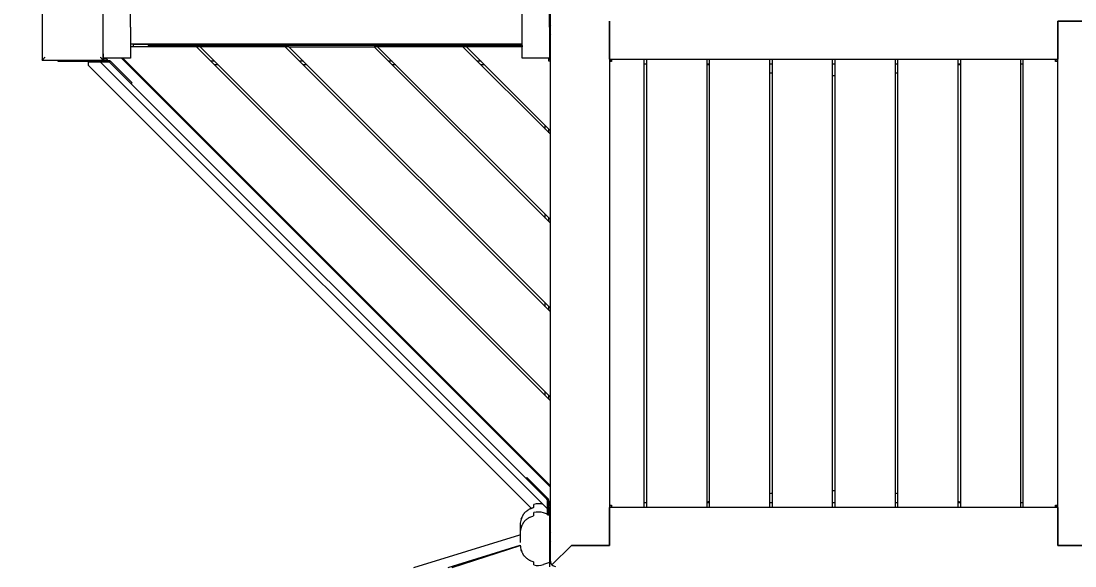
# Model space of a CAD drawing. Extents: x -13189 to 8473, y -8565 to 17872.
# Drawn here: x -881 to 781, y 754 to 1614 of the extents above; entities that cross this region are included whole.
import ezdxf

# ---------------------------------------------------------------- set-up
doc = ezdxf.new("R2010")
doc.units = 0
doc.header["$LTSCALE"] = 5
doc.header["$PDMODE"] = 33
doc.header["$PDSIZE"] = 20
for name, color, linetype in [('PRODUCT', 3, 'CONTINUOUS'), ('REFERENCE', 9, 'CONTINUOUS'), ('REVIEW_REQUIRED', 30, 'CONTINUOUS')]:
    doc.layers.add(name, color=color, linetype=linetype)
doc.styles.add('LG1', font='arial.ttf', dxfattribs={"height": 185})
doc.dimstyles.new('LG_DIM', dxfattribs={"dimtxt": 185, "dimasz": 120, "dimexe": 50, "dimexo": 1, "dimgap": 50, "dimtad": 1, "dimdec": 0, "dimrnd": 10, "dimtxsty": 'LG1', "dimcen": 2.5, "dimclrt": 4, "dimadec": 4, "dimazin": 3, "dimtfac": 1, "dimtdec": 1, "dimtmove": 0, "dimatfit": 3, "dimarcsym": 0})

# ---------------------------------------------------------------- blocks, each defined once
blk = doc.blocks.new('*D5')
at = {"layer": 'REFERENCE', "color": 0, "transparency": 16777216}
for p in [(3900, 7859.7), (-2500, -5459.7), (7695.8, -5459.7)]:
    blk.add_point(p, dxfattribs=at)
at = {"layer": 'REVIEW_REQUIRED', "color": 0, "lineweight": -2, "transparency": 16777216}
for p, q in [((3901, 7859.7), (7745.8, 7859.7)), ((7695.8, 7739.7), (7695.8, 3779.3)), ((7695.8, -5339.7), (7695.8, 3130.7)), ((-2499, -5459.7), (7745.8, -5459.7))]:
    blk.add_line(p, q, dxfattribs=at)
at = {"layer": 'REVIEW_REQUIRED', "color": 0, "transparency": 16777216}
for points in [[(7675.8, 7739.7), (7715.8, 7739.7), (7695.8, 7859.7)], [(7675.8, -5339.7), (7715.8, -5339.7), (7695.8, -5459.7)]]:
    blk.add_solid(points, dxfattribs=at)
at = {"layer": 'REVIEW_REQUIRED', "color": 4, "transparency": 16777216, "insert": (7695.8, 3455), "char_height": 185, "attachment_point": 5, "style": 'LG1'}
blk.add_mtext('\\A1;13320 mm\\P [43\'-8 13/16"]', dxfattribs=at)
blk = doc.blocks.new('*D6')
at = {"layer": 'REFERENCE', "color": 0, "transparency": 16777216}
for p in [(3300, 5864.7), (-6041.1, -3464.7), (-3100, -3464.7)]:
    blk.add_point(p, dxfattribs=at)
at = {"layer": 'REVIEW_REQUIRED', "color": 0, "lineweight": -2, "transparency": 16777216}
for p, q in [((3299, 5864.7), (-6091.1, 5864.7)), ((-6041.1, 5744.7), (-6041.1, 2570)), ((-6041.1, -3344.7), (-6041.1, 1921.4)), ((-3101, -3464.7), (-6091.1, -3464.7))]:
    blk.add_line(p, q, dxfattribs=at)
at = {"layer": 'REVIEW_REQUIRED', "color": 0, "transparency": 16777216}
for points in [[(-6061.1, 5744.7), (-6021.1, 5744.7), (-6041.1, 5864.7)], [(-6061.1, -3344.7), (-6021.1, -3344.7), (-6041.1, -3464.7)]]:
    blk.add_solid(points, dxfattribs=at)
at = {"layer": 'REVIEW_REQUIRED', "color": 4, "transparency": 16777216, "insert": (-6041.1, 2245.7), "char_height": 185, "attachment_point": 5, "style": 'LG1'}
blk.add_mtext('\\A1;9330 mm\\P [30\'-7 9/16"]', dxfattribs=at)
blk = doc.blocks.new('*D7')
at = {"layer": 'REFERENCE', "color": 0, "transparency": 16777216}
for p in [(5382, 8873.4), (-4227.5, -147.5), (5382, -565)]:
    blk.add_point(p, dxfattribs=at)
at = {"layer": 'REVIEW_REQUIRED', "color": 0, "lineweight": -2, "transparency": 16777216}
for p, q in [((-4227.5, -146.5), (-4227.5, 8923.4)), ((5382, -564), (5382, 8923.4)), ((-4107.5, 8873.4), (118.7, 8873.4)), ((5262, 8873.4), (1506.8, 8873.4))]:
    blk.add_line(p, q, dxfattribs=at)
at = {"layer": 'REVIEW_REQUIRED', "color": 0, "transparency": 16777216}
for points in [[(-4107.5, 8893.4), (-4107.5, 8853.4), (-4227.5, 8873.4)], [(5262, 8893.4), (5262, 8853.4), (5382, 8873.4)]]:
    blk.add_solid(points, dxfattribs=at)
at = {"layer": 'REVIEW_REQUIRED', "color": 4, "transparency": 16777216, "insert": (812.7, 8873.4), "char_height": 185, "attachment_point": 5, "style": 'LG1'}
blk.add_mtext('\\A1;9610 mm\\P [31\'-6 5/8"]', dxfattribs=at)
blk = doc.blocks.new('Variteemalayerit')
at = {"layer": 'REVIEW_REQUIRED', "invisible_edges": 15}
blk.add_3dface([(-10000, -10000, -5), (10000, -10000, -5), (10000, 10000, -5), (-10000, 10000, -5)], dxfattribs=at)

msp = doc.modelspace()

# ---------------------------------------------------------------- linework, layer by layer
at = {"layer": 'PRODUCT', "linetype": 'Continuous', "lineweight": 0}
for p, q in [((-752, 1604.1), (-752, 1817.1)), ((-709, 1604.1), (-709, 1817.1)), ((-91, 1604.1), (-91, 1817.1)), ((-48, 1604.1), (-48, 1817.1)), ((-848, 1648), (-848, 1552)), ((-752, 1552), (-752, 1648)), ((-47.5, 1611), (-47.5, 1647.5)), ((-46.5, 761.5), (-46.5, 1638.5)), ((46.5, 1553.5), (46.5, 1613.5)), ((46.5, 1613.5), (46.5, 786.5)), ((753.5, 1613.5), (813.5, 1613.5)), ((753.5, 786.5), (753.5, 1613.5)), ((813.5, 1613.5), (753.5, 1613.5)), ((753.5, 1613.5), (753.5, 1553.5)), ((-752, 1561.6), (-752, 1604.1)), ((-709, 1604.1), (-709, 1555)), ((-91, 1555), (-91, 1604.1)), ((-48, 1604.1), (-48, 1555)), ((-47.5, 1552.5), (-47.5, 1589)), ((-752, 1573.8), (-752, 1573.8)), ((-709, 1577.5), (-91, 1577.5)), ((-604.7, 1573.1), (-709, 1573.1)), ((-704.1, 1573.1), (-704.1, 1576.6)), ((-91, 1576.6), (-704.1, 1576.6)), ((-91.1, 1575.1), (-681.1, 1575.1)), ((-91.1, 1575.1), (-681.1, 1575.1)), ((-681.1, 1575.1), (-681.1, 1573.1)), ((-681.1, 1575.1), (-681.1, 1573.1)), ((-46.5, 1014.8), (-604.7, 1573.1)), ((-599.1, 1573.1), (-604.7, 1573.1)), ((-599.1, 1573.1), (-604.7, 1573.1)), ((-599.1, 1573.1), (-46.5, 1020.5)), ((-464.7, 1573.1), (-599.1, 1573.1)), ((-46.5, 1154.8), (-464.7, 1573.1)), ((-459.1, 1573.1), (-464.7, 1573.1)), ((-459.1, 1573.1), (-464.7, 1573.1)), ((-459.1, 1573.1), (-324.7, 1573.1)), ((-46.5, 1160.5), (-459.1, 1573.1)), ((-324.7, 1573.1), (-46.5, 1294.9)), ((-319, 1573.1), (-324.7, 1573.1)), ((-319, 1573.1), (-324.7, 1573.1)), ((-319, 1573.1), (-46.5, 1300.5)), ((-184.7, 1573.1), (-319, 1573.1)), ((-46.5, 1434.9), (-184.7, 1573.1)), ((-179, 1573.1), (-184.7, 1573.1)), ((-179, 1573.1), (-184.7, 1573.1)), ((-179, 1573.1), (-46.5, 1440.5)), ((-91, 1573.1), (-179, 1573.1)), ((-91.1, 1575.1), (-91.1, 1573.1)), ((-91.1, 1575.1), (-91.1, 1573.1)), ((-848, 1552), (-752, 1552)), ((-823, 1549.5), (-823, 1552)), ((-803, 1549.5), (-823, 1549.5)), ((-765, 1549.5), (-803, 1549.5)), ((-769.5, 1549), (-765, 1549)), ((-760, 1550.8), (-765, 1550.8)), ((-765, 1548.8), (-765, 1550.8)), ((-760, 1548.8), (-765, 1548.8)), ((-743, 1550.8), (-760, 1550.8)), ((-743, 1548.8), (-760, 1548.8)), ((-757.4, 1551.8), (-757.2, 1552)), ((-51.1, 844.1), (-755.9, 1548.8)), ((-751.5, 1553.8), (-751.5, 1561.6)), ((-709, 1555), (-751.5, 1555)), ((-746.1, 1553.2), (-751.4, 1553.2)), ((-749.6, 1553.2), (-749.8, 1553.3)), ((-743.8, 1550.8), (-746.1, 1553.2)), ((-740.6, 1547.7), (-735.9, 1543)), ((-739.2, 1549.1), (-727.8, 1537.7)), ((-723.2, 1555), (-46.5, 878.3)), ((-721, 1555), (-46.5, 880.5)), ((-709, 1555), (-709, 1555)), ((-709, 1555), (-709, 1555)), ((-576.1, 1550.1), (-581.7, 1550.1)), ((-576.1, 1550.1), (-581.7, 1550.1)), ((-436.1, 1550.1), (-441.7, 1550.1)), ((-436.1, 1550.1), (-441.7, 1550.1)), ((-296, 1550.1), (-301.7, 1550.1)), ((-296, 1550.1), (-301.7, 1550.1)), ((-156, 1550.1), (-161.7, 1550.1)), ((-156, 1550.1), (-161.7, 1550.1)), ((-91, 1555), (-91, 1555)), ((-91, 1555), (-91, 1555)), ((-48, 1555), (-91, 1555)), ((-49.1, 1550.1), (-49.1, 1555)), ((-46.5, 1550.1), (-49.1, 1550.1)), ((-48, 1555), (-48, 1555)), ((-48, 1555), (-48, 1555)), ((-46.5, 1552.5), (-47.5, 1552.5)), ((46.5, 1553.5), (753.5, 1553.5)), ((47.5, 1552.5), (46.5, 1552.5)), ((50, 1550), (46.5, 1550)), ((47.5, 1553.5), (47.5, 1552.5)), ((49, 1550), (49, 1553.5)), ((50, 1553.5), (50, 1550)), ((101, 1553.5), (101, 846.5)), ((105, 1553.5), (105, 846.5)), ((200, 1553.5), (200, 846.5)), ((204, 1553.5), (204, 846.5)), ((299, 1553.5), (299, 846.5)), ((303, 1553.5), (303, 846.5)), ((398, 1553.5), (398, 846.5)), ((402, 1553.5), (402, 846.5)), ((497, 1553.5), (497, 846.5)), ((501, 1553.5), (501, 846.5)), ((596, 1553.5), (596, 846.5)), ((600, 1553.5), (600, 846.5)), ((695, 1553.5), (695, 846.5)), ((699, 846.5), (699, 1553.5)), ((750, 1550), (750, 1553.5)), ((753.5, 1550), (750, 1550)), ((751, 1550), (751, 1553.5)), ((752.5, 1552.5), (752.5, 1553.5)), ((753.5, 1552.5), (752.5, 1552.5)), ((-76.8, 845), (-775.1, 1543.3)), ((-735.9, 1543), (-57, 864)), ((-727.8, 1537.7), (-717.5, 1527.4)), ((-570.6, 1544.6), (-576.2, 1544.6)), ((-430.6, 1544.6), (-436.2, 1544.6)), ((-290.5, 1544.6), (-296.2, 1544.6)), ((-150.5, 1544.6), (-156.2, 1544.6)), ((105, 1545.6), (101, 1545.6)), ((204, 1545.6), (200, 1545.6)), ((303, 1545.6), (299, 1545.6)), ((402, 1545.6), (398, 1545.6)), ((501, 1545.6), (497, 1545.6)), ((600, 1545.6), (596, 1545.6)), ((699, 1545.6), (695, 1545.6)), ((-717.5, 1527.4), (-714.4, 1524.3)), ((-717.5, 1527.4), (-717.5, 1527.4)), ((-706.4, 1516.3), (-714.4, 1524.3)), ((-706.4, 1516.3), (-707.8, 1514.9)), ((-612.5, 1446.5), (-613.6, 1445.4)), ((-54.6, 1442.9), (-54.6, 1448.6)), ((-613.6, 1445.4), (-153.9, 985.8)), ((-49.1, 1437.4), (-49.1, 1443.1)), ((-49.1, 1437.4), (-49.1, 1443.1)), ((-54.6, 1302.9), (-54.6, 1308.6)), ((-49.1, 1297.4), (-49.1, 1303.1)), ((-49.1, 1297.4), (-49.1, 1303.1)), ((-54.6, 1162.9), (-54.6, 1168.6)), ((-49.1, 1157.4), (-49.1, 1163.1)), ((-49.1, 1157.4), (-49.1, 1163.1)), ((-54.6, 1022.9), (-54.6, 1028.6)), ((-49.1, 1017.4), (-49.1, 1023.1)), ((-49.1, 1017.4), (-49.1, 1023.1)), ((-152.9, 986.9), (-153.9, 985.8)), ((-83.7, 893.6), (-85.1, 892.1)), ((-75.7, 885.6), (-83.7, 893.6)), ((-75.7, 885.6), (-72.6, 882.5)), ((-72.6, 882.5), (-72.5, 882.4)), ((-72.5, 882.4), (-62.2, 872.1)), ((-62.2, 872.1), (-50.9, 860.8)), ((-73, 851.2), (-73, 846.2)), ((-57, 864), (-52.3, 859.4)), ((-51.1, 840), (-51.1, 857)), ((-49.1, 840), (-49.1, 857)), ((-46.8, 848.5), (-46.8, 853.9)), ((-46.8, 850.3), (-46.5, 850)), ((46.5, 850), (50, 850)), ((49, 850), (49, 846.5)), ((50, 850), (50, 846.5)), ((101, 854.4), (105, 854.4)), ((200, 854.4), (204, 854.4)), ((299, 854.4), (303, 854.4)), ((398, 854.4), (402, 854.4)), ((497, 854.4), (501, 854.4)), ((596, 854.4), (600, 854.4)), ((695, 854.4), (699, 854.4)), ((750, 850), (753.5, 850)), ((750, 846.5), (750, 850)), ((751, 850), (751, 846.5)), ((-73, 838.2), (-73, 833.2)), ((-51.1, 835.6), (-57.5, 837.8)), ((-51.1, 835), (-51.1, 840)), ((-51.1, 835), (-49.1, 835)), ((-48, 834.5), (-49.3, 835)), ((-49.1, 835), (-49.1, 840)), ((-48, 842.7), (-48, 834.5)), ((-48, 834.5), (-48, 759.5)), ((-47.5, 811), (-47.5, 847.5)), ((-47.5, 847.5), (-46.5, 847.5)), ((-47.5, 843.2), (-47.5, 797)), ((46.5, 847.5), (47.5, 847.5)), ((46.5, 786.5), (46.5, 846.5)), ((753.5, 846.5), (46.5, 846.5)), ((47.5, 847.5), (47.5, 846.5)), ((752.5, 846.5), (752.5, 847.5)), ((752.5, 847.5), (753.5, 847.5)), ((753.5, 846.5), (753.5, 786.5)), ((-94.4, 819.2), (-94.4, 806.2)), ((-261.9, 751.5), (-95, 803.2)), ((-94.4, 806.2), (-94.4, 791)), ((-207.8, 751.5), (-94.2, 786.7)), ((-201.5, 751.5), (-94.2, 786.6)), ((-47.5, 797), (-47.5, 777)), ((-47.5, 752.5), (-47.5, 789)), ((-13.5, 786.5), (-44.2, 755.8)), ((-13.5, 786.5), (-44.2, 755.8)), ((-13.5, 786.5), (46.5, 786.5)), ((46.5, 786.5), (-13.5, 786.5)), ((813.5, 786.5), (753.5, 786.5)), ((753.5, 786.5), (813.5, 786.5)), ((-48, 777), (-47.5, 777)), ((-73, 760.8), (-73, 755.8)), ((-48, 759.5), (-57.5, 756.2))]:
    msp.add_line(p, q, dxfattribs=at)
for centre, radius, start, end in [((-39.5, 1611), 8, 180, 208.955), ((-39.5, 1589), 8, 151.045, 180), ((-659.5, 1621.5), 48, 246.4435, 249.4406), ((-140.5, 1621.5), 48, 290.5594, 293.5565), ((-756.7, 1551.1), 1, 135, 193.4286), ((-748.5, 1553.8), 5, 201.1084, 216.8699), ((-748.5, 1553.8), 3, 180, 270), ((-746.3, 1556.9), 5, 202.3016, 225), ((400, 2672.5), 1145, 259.9404, 260.1436), ((400, 2672.5), 1145, 264.9394, 265.1403), ((400, 2672.5), 1145, 274.8597, 275.0606), ((400, 2672.5), 1145, 279.8564, 280.0596), ((400, 2672.5), 1145, 269.8999, 270.1001), ((400, -272.5), 1145, 94.8597, 95.0606), ((400, -272.5), 1145, 89.8999, 90.1001), ((400, -272.5), 1145, 84.9394, 85.1403), ((-65.9, 826.2), 26, 72.2176, 105.7753), ((-46.1, 851.5), 3, 180, 262.9752), ((400, -272.5), 1145, 99.8564, 100.0596), ((400, -272.5), 1145, 79.9404, 80.1436), ((-65.9, 813.2), 26, 71, 105.7753), ((-46.1, 851.5), 5, 233.1301, 254.1346), ((-25, 810), 70, 165.0225, 172.425), ((-25, 797), 70, 165.0225, 172.425), ((-83.2, 765), 40, 106.3077, 107.2111), ((-39.5, 811), 8, 180, 208.955), ((-25, 797), 70, 188.4672, 194.9775), ((-39.5, 789), 8, 151.045, 180), ((-65.9, 780.8), 26, 254.2247, 289), ((-38.5, 761.5), 8, 180, 225), ((-38.5, 761.5), 8, 225, 270)]:
    msp.add_arc(centre, radius, start, end, dxfattribs=at)
for centre, major_axis, start_param, end_param in [((-27.1, 822.3), (-66.8, -11.6), 5.80125, 5.843611), ((-27.1, 809.3), (66.8, 11.6), 2.659657, 2.702018), ((-27.1, 784.7), (-66.8, 11.6), 0.439574, 0.481936)]:
    msp.add_ellipse(centre, major_axis=major_axis, ratio=0.701836, start_param=start_param, end_param=end_param, dxfattribs=at)
for points, knots in [([(-848, 1552), (-848, 1552), (-847.8, 1552.2), (-846.9, 1553.1), (-846.1, 1553.9), (-844.5, 1555.5), (-843.9, 1556.1), (-843.4, 1556.6), (-843.4, 1556.6), (-843.4, 1556.6)], [20.558259, 20.558259, 20.558259, 20.558259, 24.227592, 24.227592, 29.284044, 29.284044, 31.407917, 31.407917, 31.448132, 31.448132, 31.448132, 31.448132]), ([(-756.6, 1556.6), (-756.6, 1556.6), (-756.6, 1556.6), (-756.1, 1556.1), (-755.5, 1555.5), (-753.9, 1553.9), (-753.1, 1553.1), (-752.2, 1552.2), (-752, 1552), (-752, 1552)], [-0.054665, -0.054665, -0.054665, -0.054665, 0, 0, 2.886993, 2.886993, 9.76026, 9.76026, 14.748006, 14.748006, 14.748006, 14.748006]), ([(-739.8, 1549.7), (-740.3, 1550.1), (-740.8, 1550.3), (-741.9, 1550.7), (-742.4, 1550.8), (-743, 1550.8)], [0.1244848, 0.1244848, 0.1244848, 0.1244848, 0.5622424, 0.5622424, 1, 1, 1, 1]), ([(-741.2, 1548.3), (-741.5, 1548.4), (-741.8, 1548.6), (-742.4, 1548.8), (-742.7, 1548.8), (-743, 1548.8)], [0.200067, 0.200067, 0.200067, 0.200067, 0.6000335, 0.6000335, 1, 1, 1, 1]), ([(-51.1, 857), (-51.1, 857.3), (-51.2, 857.6), (-51.4, 858.2), (-51.5, 858.5), (-51.7, 858.7)], [0, 0, 0, 0, 0.3999665, 0.3999665, 0.799933, 0.799933, 0.799933, 0.799933]), ([(-49.1, 857), (-49.1, 857.5), (-49.2, 858.1), (-49.6, 859.2), (-49.9, 859.7), (-50.3, 860.1)], [0, 0, 0, 0, 0.4377576, 0.4377576, 0.8755152, 0.8755152, 0.8755152, 0.8755152]), ([(-91, 831.7), (-91.3, 831.2), (-91.5, 830.7), (-91.8, 830), (-91.9, 829.8), (-92.1, 829.4), (-92.1, 829.2), (-92.3, 828.7), (-92.4, 828.5), (-92.6, 828.3), (-92.6, 828.2), (-92.6, 828.1), (-92.6, 828.1), (-92.6, 828.1)], [0.000458869, 0.000458869, 0.000458869, 0.000458869, 0.002819918, 0.002819918, 0.004000443, 0.004000443, 0.005180967, 0.005180967, 0.007542017, 0.007542017, 0.008722541, 0.008722541, 0.009903066, 0.009903066, 0.009903066, 0.009903066]), ([(-73, 846.2), (-75, 845.7), (-76.8, 845), (-79, 844), (-79.4, 843.8), (-80.3, 843.3), (-80.7, 843.1), (-81.9, 842.4), (-82.7, 841.8), (-84.2, 840.8), (-84.9, 840.2), (-86.2, 839), (-86.8, 838.4), (-88.5, 836.5), (-89.4, 835.1), (-90.1, 833.7)], [0.00000021, 0.00000021, 0.00000021, 0.00000021, 0.00600133, 0.00600133, 0.00750161, 0.00750161, 0.00900189, 0.00900189, 0.01200245, 0.01200245, 0.01500301, 0.01500301, 0.01800357, 0.01800357, 0.0240047, 0.0240047, 0.0240047, 0.0240047]), ([(-90.1, 820.7), (-89.4, 822.1), (-88.5, 823.5), (-87.1, 825), (-86.8, 825.4), (-86.2, 826), (-85.9, 826.3), (-84.9, 827.2), (-84.2, 827.8), (-82.7, 828.8), (-81.9, 829.3), (-80.7, 830.1), (-80.3, 830.3), (-79.5, 830.7), (-79, 831), (-76.8, 832), (-75, 832.7), (-73, 833.2)], [0.00000056, 0.00000056, 0.00000056, 0.00000056, 0.00599976, 0.00599976, 0.00749957, 0.00749957, 0.00899937, 0.00899937, 0.01199897, 0.01199897, 0.01499857, 0.01499857, 0.01649837, 0.01649837, 0.01799817, 0.01799817, 0.02399737, 0.02399737, 0.02399737, 0.02399737]), ([(-85.5, 839.7), (-84.8, 840.2), (-84.1, 840.8), (-82.7, 841.8), (-82, 842.3), (-81.3, 842.7)], [0.009119637, 0.009119637, 0.009119637, 0.009119637, 0.011998966, 0.011998966, 0.014842723, 0.014842723, 0.014842723, 0.014842723]), ([(-48.2, 842.5), (-48.3, 842.4), (-48.4, 842.4), (-48.7, 842.3), (-48.8, 842.2), (-49, 842.2), (-49.1, 842.3), (-49.1, 842.3)], [0, 0, 0, 0, 0.000488512, 0.000488512, 0.000977023, 0.000977023, 0.00121957, 0.00121957, 0.00121957, 0.00121957]), ([(-92.6, 828.1), (-92.6, 828.1), (-92.6, 828.1), (-92.6, 828.2), (-92.6, 828.3), (-92.4, 828.5), (-92.3, 828.7), (-92.1, 829.2), (-92.1, 829.4), (-91.9, 829.8), (-91.8, 830), (-91.7, 830.3), (-91.6, 830.3), (-91.6, 830.4)], [0.009903066, 0.009903066, 0.009903066, 0.009903066, 0.011080336, 0.011080336, 0.012257606, 0.012257606, 0.014612146, 0.014612146, 0.015789416, 0.015789416, 0.016966686, 0.016966686, 0.0172656, 0.0172656, 0.0172656, 0.0172656]), ([(-92.6, 815.1), (-92.6, 815.1), (-92.6, 815.1), (-92.6, 815.2), (-92.6, 815.3), (-92.4, 815.5), (-92.3, 815.7), (-92.1, 816.4), (-91.9, 816.8), (-91.5, 817.7), (-91.3, 818.2), (-91, 818.7)], [0.009989693, 0.009989693, 0.009989693, 0.009989693, 0.011166891, 0.011166891, 0.012344089, 0.012344089, 0.014698484, 0.014698484, 0.01705288, 0.01705288, 0.019407275, 0.019407275, 0.019407275, 0.019407275]), ([(-92.3, 815.8), (-92.4, 815.6), (-92.5, 815.5), (-92.6, 815.2), (-92.6, 815.1), (-92.6, 815.1)], [0.005881557, 0.005881557, 0.005881557, 0.005881557, 0.007628502, 0.007628502, 0.009989693, 0.009989693, 0.009989693, 0.009989693]), ([(-91.6, 817.3), (-91.7, 817.3), (-91.7, 817.3), (-91.8, 817), (-91.9, 816.8), (-92, 816.5), (-92, 816.4), (-92.1, 816.3)], [0.002711692, 0.002711692, 0.002711692, 0.002711692, 0.002906121, 0.002906121, 0.004086716, 0.004086716, 0.004597347, 0.004597347, 0.004597347, 0.004597347]), ([(-87.2, 824.9), (-87.2, 824.9), (-87.3, 824.8), (-88.5, 823.5), (-89.4, 822.1), (-90.1, 820.7)], [0.017683201, 0.017683201, 0.017683201, 0.017683201, 0.018003575, 0.018003575, 0.024004698, 0.024004698, 0.024004698, 0.024004698]), ([(-92.6, 778.9), (-92.6, 778.9), (-92.6, 778.9), (-92.6, 778.8), (-92.6, 778.7), (-92.4, 778.5), (-92.3, 778.3), (-92.1, 777.8), (-92.1, 777.6), (-91.9, 777.2), (-91.8, 777), (-91.5, 776.3), (-91.3, 775.8), (-91, 775.3)], [0.009903066, 0.009903066, 0.009903066, 0.009903066, 0.011080336, 0.011080336, 0.012257606, 0.012257606, 0.014612146, 0.014612146, 0.015789416, 0.015789416, 0.016966686, 0.016966686, 0.019321226, 0.019321226, 0.019321226, 0.019321226]), ([(-92.5, 778.7), (-92.6, 778.8), (-92.6, 778.8), (-92.6, 778.9), (-92.6, 778.9), (-92.6, 778.9)], [0.007775605, 0.007775605, 0.007775605, 0.007775605, 0.008722541, 0.008722541, 0.009903066, 0.009903066, 0.009903066, 0.009903066]), ([(-91.6, 776.7), (-91.7, 776.7), (-91.7, 776.7), (-91.8, 777), (-91.9, 777.2), (-92.1, 777.6), (-92.1, 777.8), (-92.2, 778), (-92.3, 778.1), (-92.3, 778.2)], [0.00261979, 0.00261979, 0.00261979, 0.00261979, 0.002819918, 0.002819918, 0.004000443, 0.004000443, 0.005180967, 0.005180967, 0.005798982, 0.005798982, 0.005798982, 0.005798982]), ([(-87.2, 769.1), (-87.2, 769.1), (-87.3, 769.2), (-88.5, 770.5), (-89.4, 771.9), (-90.1, 773.3)], [0.017683201, 0.017683201, 0.017683201, 0.017683201, 0.018003575, 0.018003575, 0.024004698, 0.024004698, 0.024004698, 0.024004698]), ([(-90.1, 773.3), (-89.4, 771.9), (-88.5, 770.5), (-87.1, 769), (-86.8, 768.6), (-86.2, 768), (-85.9, 767.7), (-84.9, 766.8), (-84.2, 766.2), (-82.7, 765.2), (-81.9, 764.7), (-80.7, 763.9), (-80.3, 763.7), (-79.5, 763.3), (-79, 763), (-76.8, 762), (-75, 761.3), (-73, 760.8)], [0.00000056, 0.00000056, 0.00000056, 0.00000056, 0.00599976, 0.00599976, 0.00749957, 0.00749957, 0.00899937, 0.00899937, 0.01199897, 0.01199897, 0.01499857, 0.01499857, 0.01649837, 0.01649837, 0.01799817, 0.01799817, 0.02399737, 0.02399737, 0.02399737, 0.02399737])]:
    msp.add_open_spline(points, degree=3, knots=knots, dxfattribs=at)
for points, weights in [([(-775.1, 1549), (-773.4, 1549), (-771.5, 1549), (-769.5, 1549)], [1, 0.977283884193, 0.977283884193, 1]), ([(-775.1, 1543.3), (-775.1, 1543.3), (-775.1, 1545.4), (-775.1, 1549)], [1, 0.910683602523, 0.910683602523, 1]), ([(-49.1, 856.2), (-48.5, 855.5), (-47.6, 854.7), (-46.8, 853.9)], [0.89236940693, 0.904926324594, 0.940803188951, 1]), ([(-47.5, 843.2), (-47.7, 843), (-48, 842.8), (-48.2, 842.5)], [0.994290702604, 0.994256273256, 0.996159372388, 1])]:
    msp.add_rational_spline(points, weights, degree=3, dxfattribs=at)
for points in [[(-741.4, 1550.6), (-741.8, 1550.7), (-742.3, 1550.8), (-742.8, 1550.8)], [(-740.9, 1547.9), (-741, 1548.1), (-741.1, 1548.2), (-741.2, 1548.3)], [(-740.6, 1547.7), (-740.7, 1547.7), (-740.8, 1547.8), (-740.9, 1547.9)], [(-739.8, 1549.7), (-740, 1549.8), (-740.1, 1549.9), (-740.3, 1550)], [(-739.8, 1549.7), (-739.7, 1549.6), (-739.6, 1549.5), (-739.5, 1549.4)], [(-739.5, 1549.4), (-739.4, 1549.3), (-739.3, 1549.2), (-739.2, 1549.1)], [(-52, 859.1), (-52.1, 859.2), (-52.2, 859.3), (-52.3, 859.4)], [(-51.7, 858.7), (-51.8, 858.9), (-51.9, 859), (-52, 859.1)], [(-50.9, 860.8), (-50.8, 860.7), (-50.7, 860.6), (-50.6, 860.5)], [(-50.6, 860.5), (-50.5, 860.4), (-50.4, 860.3), (-50.3, 860.1)], [(-49.9, 859.6), (-50, 859.8), (-50.1, 860), (-50.3, 860.1)], [(-49.1, 857.2), (-49.2, 857.7), (-49.2, 858.1), (-49.4, 858.6)], [(-90.1, 833.7), (-89.4, 835.1), (-88.5, 836.4), (-87.4, 837.7)], [(-78.5, 844.2), (-76.7, 845), (-74.9, 845.7), (-73, 846.2)]]:
    msp.add_open_spline(points, degree=3, dxfattribs=at)

# ---------------------------------------------------------------- block references
at = {"layer": 'REVIEW_REQUIRED'}
msp.add_blockref('Variteemalayerit', (-3189.1, 7872.4), dxfattribs=at)

# ---------------------------------------------------------------- dimensions: what is measured, and where the dimension line sits
dim = msp.add_linear_dim(base=(5382.0277, 8873.3548), p1=(-4227.5256, -147.5), p2=(5382.0277, -564.9921), dimstyle='LG_DIM', dxfattribs=at)
dim.commit()
dim.dimension.update_dxf_attribs({"geometry": '*D7', "text_midpoint": (812.7478, 8873.3548), "dimtype": 160})
for base, p1, p2, picture, middle in [((7695.8, -5459.7), (3900, 7859.7), (-2500, -5459.7), '*D5', (7695.8, 3455)), ((-6041.1, -3464.7), (3300, 5864.7), (-3100, -3464.7), '*D6', (-6041.1, 2245.7))]:
    dim = msp.add_linear_dim(base=base, p1=p1, p2=p2, angle=90, dimstyle='LG_DIM', dxfattribs=at)
    dim.commit()
    dim.dimension.update_dxf_attribs({"geometry": picture, "text_midpoint": middle, "dimtype": 160})

doc.saveas('drawing.dxf')
